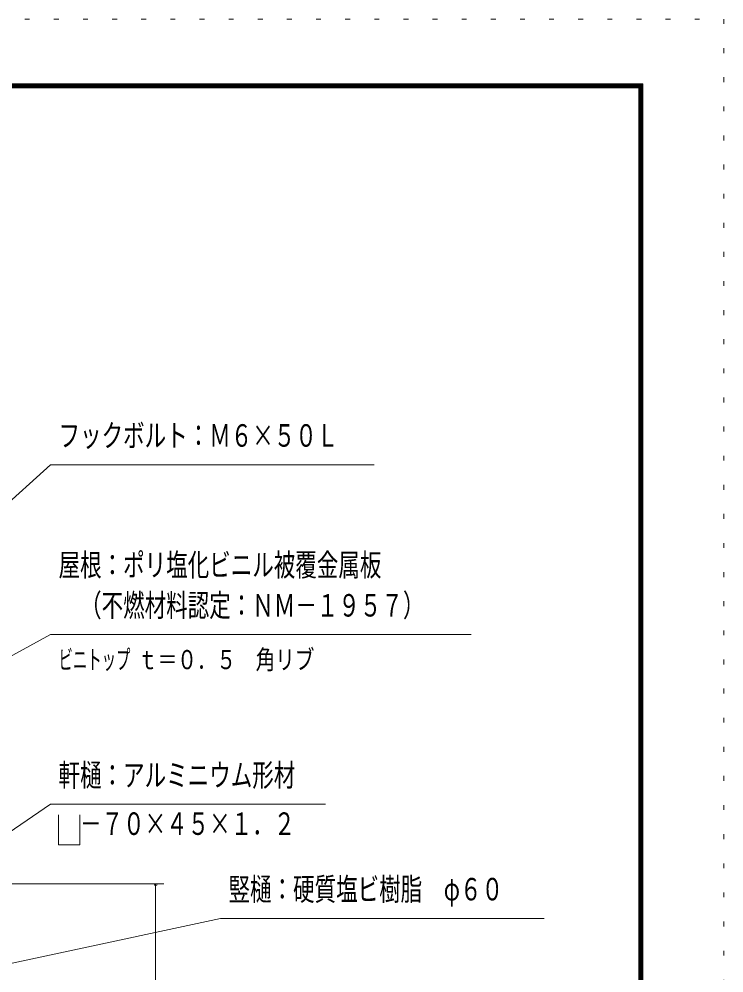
# Model space of a CAD drawing. Units: millimetres, scale not verified. Extents: x -27018 to 27029, y -10500 to 10500.
# Drawn here: x 22674 to 27029, y 4602 to 10500 of the extents above; entities that cross this region are included whole.
import ezdxf
from ezdxf.enums import TextEntityAlignment as Align

# ---------------------------------------------------------------- set-up
doc = ezdxf.new("R2010")
doc.units = ezdxf.units.MM
doc.header["$LTSCALE"] = 60
doc.linetypes.add('USER4', pattern=[3, 0.5, -2.5])
for name, color, linetype, lineweight in [('0-A_2-52DIM', 3, 'Continuous', 18), ('0-C_F-F1PAPER', 5, 'Continuous', 18), ('0-D_F-E_J_ADD', 5, 'USER4', 18)]:
    doc.layers.add(name, color=color, linetype=linetype, lineweight=lineweight)
doc.styles.add('ＭＳ ゴシック', font='')
doc.styles.get('ＭＳ ゴシック').set_extended_font_data('MS Gothic')

msp = doc.modelspace()

# ---------------------------------------------------------------- linework, layer by layer
at = {"layer": '0-A_2-52DIM'}
for p, q in [((22867.41, 7744.93), (21156.35, 6199.55)), ((24867.41, 7744.93), (22867.41, 7744.93)), ((23567.41, 5152.53), (22259.65, 5152.53)), ((23527.41, 5152.53), (23507.41, 5152.53)), ((23517.41, 344.93), (23517.41, 5152.53))]:
    msp.add_line(p, q, dxfattribs=at)
for points in [[(21611.11, 6006.15), (22867.41, 6694.93), (25467.41, 6694.93)], [(22203.47, 5192.54), (22867.41, 5644.93), (24567.41, 5644.93)], [(23049.05, 5578.88), (23049.05, 5394.93), (22917.41, 5394.93), (22917.41, 5578.88)], [(21859.9, 4497.62), (23917.41, 4939.94), (25917.41, 4939.94)]]:
    msp.add_lwpolyline(points, dxfattribs=at)
msp.add_arc((23517.41, 5152.53), 10, 180, 0, dxfattribs=at)
at = {"layer": '0-C_F-F1PAPER'}
for points in [[(26528.82, -10000), (26528.82, 10100), (-2171.18, 10100), (-2171.18, -10000)], [(26526.32, -9997.5), (26526.32, 10097.5), (-2168.68, 10097.5), (-2168.68, -9997.5)], [(26523.82, -9995), (-2166.18, -9995), (-2166.18, 10095), (26523.82, 10095)], [(26521.32, -9992.5), (26521.32, 10092.5), (-2163.68, 10092.5), (-2163.68, -9992.5)], [(26518.82, -9990), (-2161.18, -9990), (-2161.18, 10090), (26518.82, 10090)], [(26516.32, -9987.5), (26516.32, 10087.5), (-2158.68, 10087.5), (-2158.68, -9987.5)], [(26513.82, -9985), (-2156.18, -9985), (-2156.18, 10085), (26513.82, 10085)], [(26511.32, -9982.5), (26511.32, 10082.5), (-2153.68, 10082.5), (-2153.68, -9982.5)], [(26508.82, -9980), (26508.82, 10080), (-2151.18, 10080), (-2151.18, -9980)], [(26506.32, -9977.5), (26506.32, 10077.5), (-2148.68, 10077.5), (-2148.68, -9977.5)], [(26503.82, -9975), (-2146.18, -9975), (-2146.18, 10075), (26503.82, 10075)]]:
    msp.add_lwpolyline(points, close=True, dxfattribs=at)
at = {"layer": '0-D_F-E_J_ADD'}
msp.add_lwpolyline([(27028.82, -10500), (-2671.18, -10500), (-2671.18, 10500), (27028.82, 10500)], close=True, dxfattribs=at)

# ---------------------------------------------------------------- texts
at = {"layer": '0-A_2-52DIM', "color": 7, "style": 'ＭＳ ゴシック'}
for s, height, width, p in [('フックボルト：Ｍ６×５０Ｌ', 139.3, 0.7, (22917.41, 7813.93)), ('屋根：ポリ塩化ビニル被覆金属板', 139.3, 0.7, (22917.41, 7013.93)), ('\u3000（不燃材料認定：ＮＭ－１９５７）', 139.3, 0.7, (22917.41, 6763.93)), ('ビニトップ ', 118.4, 0.55, (22917.41, 6444.93)), ('ｔ＝０．５\u3000角リブ', 118.4, 0.75, (23408.61, 6444.93)), ('軒樋：アルミニウム形材', 139.3, 0.7, (22917.41, 5713.93)), ('\u3000－７０×４５×１．２', 139.3, 0.7, (22917.41, 5413.93)), ('竪樋：硬質塩ビ樹脂\u3000φ６０', 139.3, 0.7, (23967.41, 5008.94))]:
    msp.add_text(s, height=height, dxfattribs=dict(at, width=width)).set_placement(p, align=Align.BOTTOM_LEFT)

doc.saveas('drawing.dxf')
